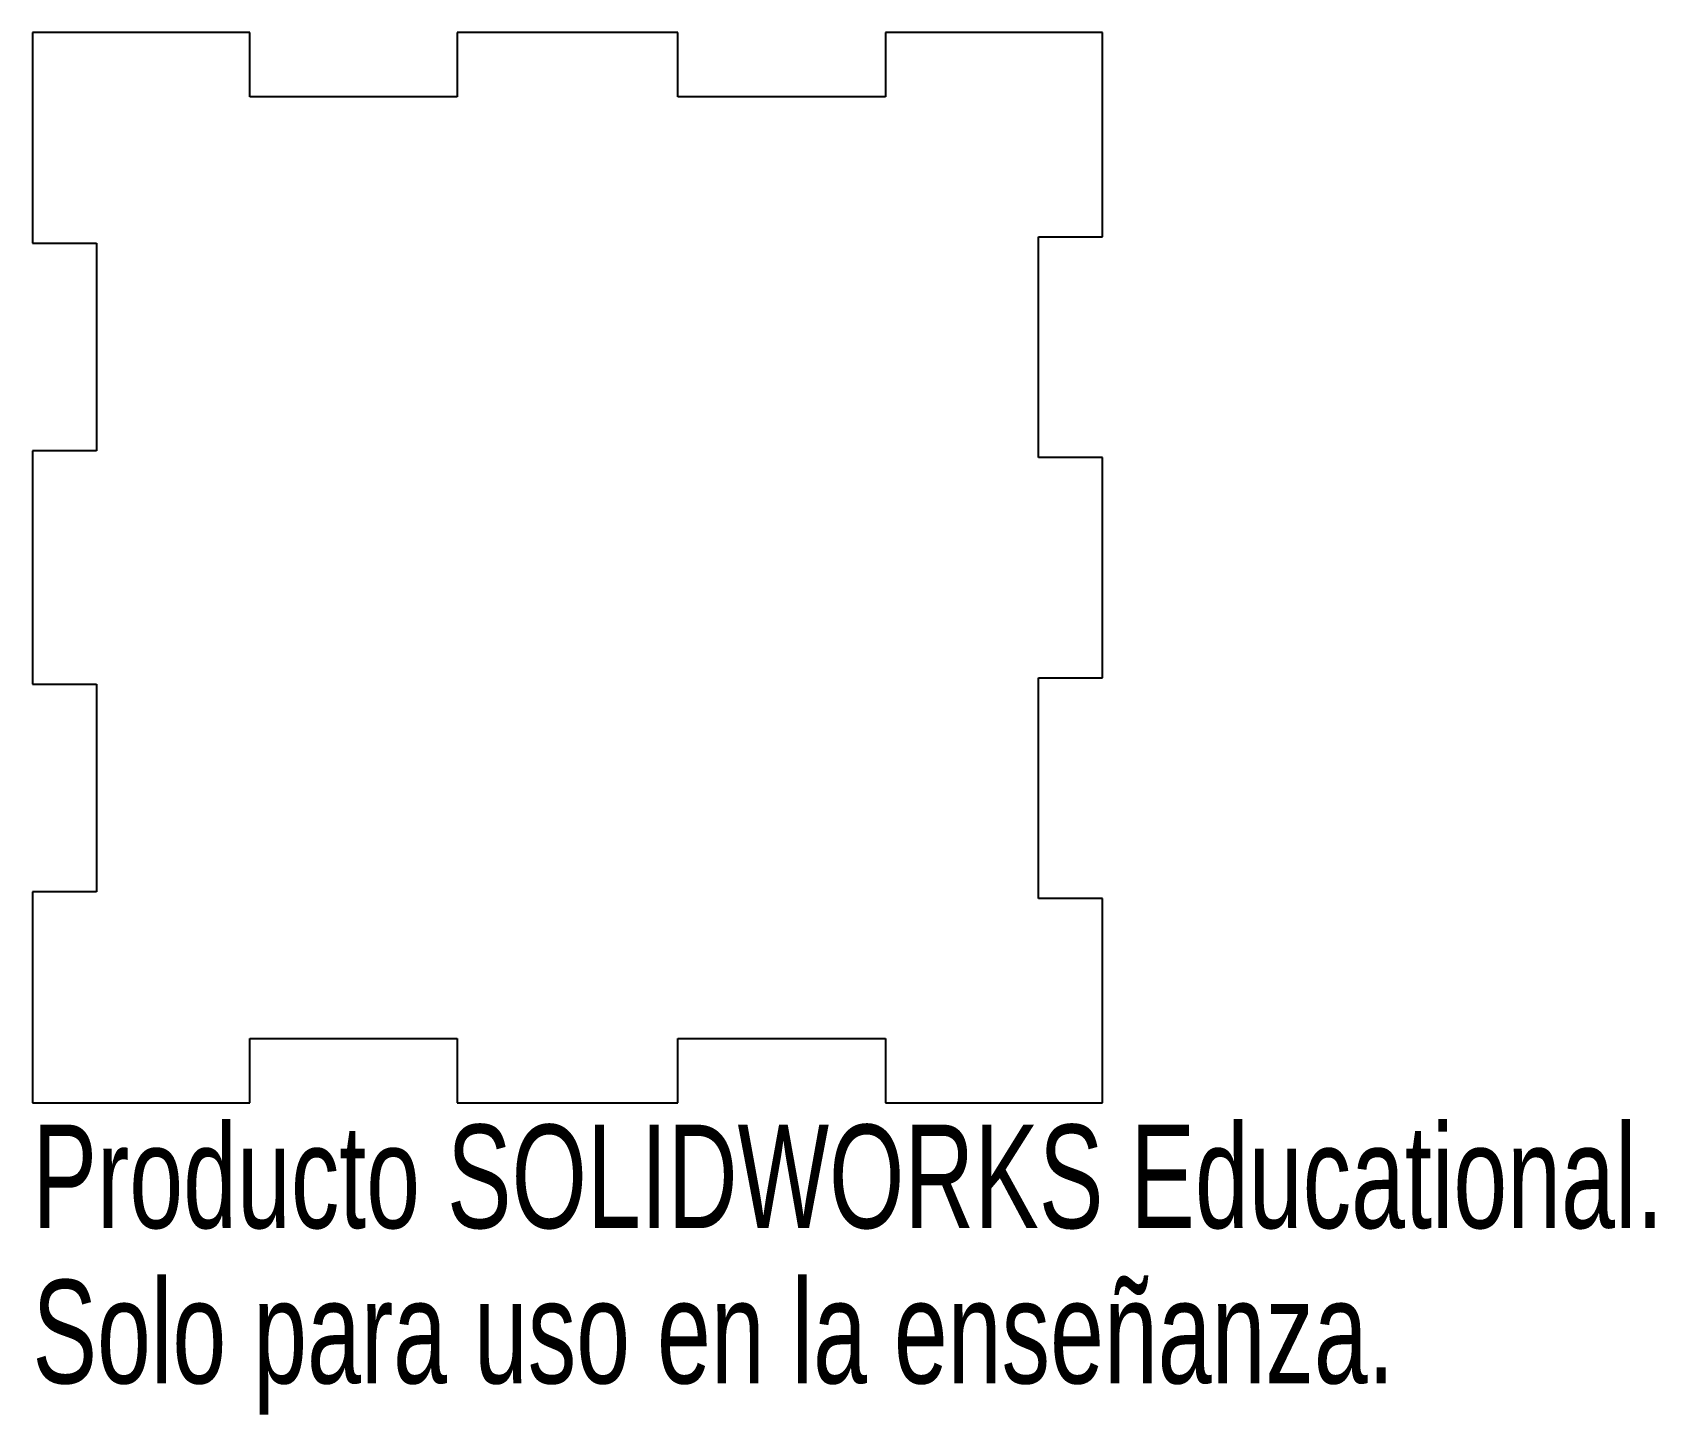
# Model space of a CAD drawing. Header units: millimetres. Extents: x -25 to 50.8, y -39.6 to 25.
import ezdxf

# ---------------------------------------------------------------- set-up
doc = ezdxf.new("R2010")
doc.units = ezdxf.units.MM
doc.styles.add('SLDTEXTSTYLE0', font='TXT', dxfattribs={"width": 0.7})

msp = doc.modelspace()

# ---------------------------------------------------------------- linework, layer by layer
at = {"color": 7, "linetype": 'Continuous', "lineweight": 25}
for p, q in [((-14.85, 25), (-25, 25)), ((-25, 25), (-25, 15.15)), ((-14.85, 22), (-14.85, 25)), ((5.15, 25), (-5.15, 25)), ((-5.15, 25), (-5.15, 22)), ((5.15, 22), (5.15, 25)), ((25, 25), (14.85, 25)), ((14.85, 25), (14.85, 22)), ((25, 15.45), (25, 25)), ((-5.15, 22), (-14.85, 22)), ((14.85, 22), (5.15, 22)), ((22, 5.15), (22, 15.45)), ((22, 15.45), (25, 15.45)), ((-25, 15.15), (-22, 15.15)), ((-22, 15.15), (-22, 5.45)), ((-22, 5.45), (-25, 5.45)), ((-25, 5.45), (-25, -5.45)), ((25, 5.15), (22, 5.15)), ((25, -5.15), (25, 5.15)), ((22, -15.45), (22, -5.15)), ((22, -5.15), (25, -5.15)), ((-25, -5.45), (-22, -5.45)), ((-22, -5.45), (-22, -15.15)), ((-22, -15.15), (-25, -15.15)), ((-25, -15.15), (-25, -25)), ((25, -15.45), (22, -15.45)), ((25, -25), (25, -15.45)), ((-14.85, -25), (-14.85, -22)), ((-14.85, -22), (-5.15, -22)), ((-5.15, -22), (-5.15, -25)), ((5.15, -25), (5.15, -22)), ((5.15, -22), (14.85, -22)), ((14.85, -22), (14.85, -25)), ((-25, -25), (-14.85, -25)), ((-5.15, -25), (5.15, -25)), ((14.85, -25), (25, -25))]:
    msp.add_line(p, q, dxfattribs=at)

# ---------------------------------------------------------------- texts
at = {"color": 7, "linetype": 'Continuous', "char_height": 4.83362, "attachment_point": 1, "style": 'SLDTEXTSTYLE0'}
for s, insert in [('Producto SOLIDWORKS Educational.', (-25, -26.02)), ('Solo para uso en la enseñanza.', (-25, -33.27))]:
    msp.add_mtext(s, dxfattribs=dict(at, insert=insert))

doc.saveas('drawing.dxf')
